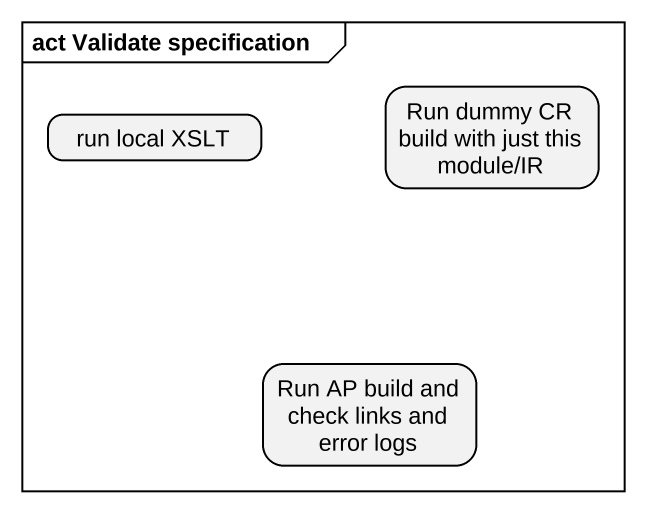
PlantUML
@startuml
mainframe act Validate specification
hide empty description
state "Run dummy CR build with just this module/IR" as Run_dummy_CR_build_with
state "run local XSLT" as run_local_XSLT
state "Run AP build and check links and error logs" as Run_AP_build_and_check
@enduml
